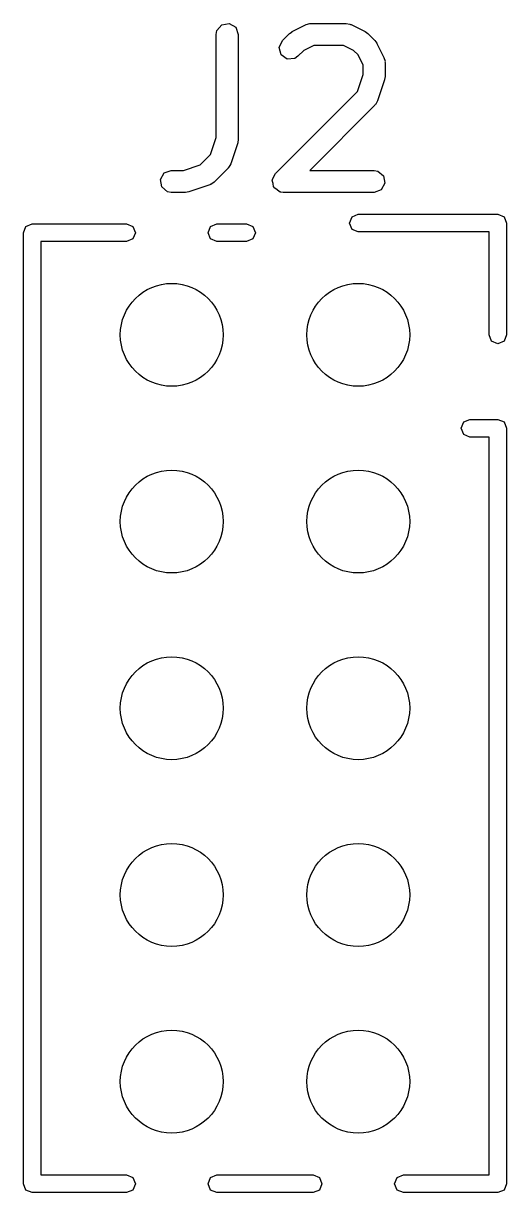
# Model space of a CAD drawing. Extents: x 12.5 to 77.2, y -61.8 to -12.1.
# Drawn here: x 73.92 to 77.21, y -20.69 to -12.74 of the extents above; entities that cross this region are included whole.
import ezdxf

# ---------------------------------------------------------------- set-up
doc = ezdxf.new("R2010")
doc.units = 0
doc.layers.add('BLACK', color=7, linetype='CONTINUOUS')

msp = doc.modelspace()

# ---------------------------------------------------------------- linework, layer by layer
at = {"layer": 'BLACK', "linetype": 'CONTINUOUS'}
for p, q in [((75.232866, -12.815219), (75.237389, -12.789567)), ((75.237389, -12.789567), (75.270366, -12.750267)), ((75.270366, -12.750267), (75.32089, -12.741358)), ((75.32089, -12.741358), (75.365319, -12.76701)), ((75.365319, -12.76701), (75.382866, -12.815219)), ((75.731024, -12.809805), (75.74939, -12.796945)), ((75.74939, -12.796945), (75.750516, -12.795756)), ((75.750516, -12.795756), (75.845754, -12.748137)), ((75.845754, -12.748137), (75.87072, -12.740711)), ((75.87072, -12.740711), (75.875081, -12.741752)), ((75.875081, -12.741752), (75.879295, -12.740219)), ((75.879295, -12.740219), (76.11739, -12.740219)), ((76.11739, -12.740219), (76.143042, -12.744742)), ((76.143042, -12.744742), (76.146477, -12.747624)), ((76.146477, -12.747624), (76.150931, -12.748137)), ((76.150931, -12.748137), (76.246169, -12.795756)), ((76.246169, -12.795756), (76.264179, -12.809114)), ((75.232866, -13.517334), (75.232866, -12.815219)), ((75.382866, -12.815219), (75.382866, -13.529504)), ((75.661724, -12.903921), (75.683405, -12.857424)), ((75.683405, -12.857424), (75.731024, -12.809805)), ((76.264179, -12.809114), (76.265661, -12.809805)), ((76.265661, -12.809805), (76.31328, -12.857424)), ((76.31328, -12.857424), (76.326139, -12.87579)), ((76.326139, -12.87579), (76.327329, -12.876916)), ((76.327329, -12.876916), (76.374948, -12.972154)), ((75.675001, -12.953475), (75.661724, -12.903921)), ((75.717027, -12.982902), (75.675001, -12.953475)), ((75.789471, -12.96349), (75.768134, -12.97843)), ((75.828484, -12.924477), (75.789471, -12.96349)), ((75.897, -12.890219), (75.828484, -12.924477)), ((76.099685, -12.890219), (75.897, -12.890219)), ((76.168201, -12.924477), (76.099685, -12.890219)), ((76.198608, -12.954884), (76.168201, -12.924477)), ((76.232866, -13.0234), (76.198608, -12.954884)), ((75.768134, -12.97843), (75.717027, -12.982902)), ((76.232866, -13.088763), (76.232866, -13.0234)), ((76.374948, -12.972154), (76.382374, -12.99712)), ((76.382374, -12.99712), (76.381332, -13.001481)), ((76.381332, -13.001481), (76.382866, -13.005695)), ((76.382866, -13.005695), (76.382866, -13.100933)), ((76.194694, -13.203276), (76.232866, -13.088763)), ((76.382866, -13.100933), (76.378972, -13.123015)), ((76.378972, -13.123015), (76.379017, -13.124651)), ((75.635786, -13.762186), (76.194694, -13.203276)), ((76.379017, -13.124651), (76.331398, -13.267507)), ((76.331398, -13.267507), (76.318995, -13.290412)), ((76.31328, -13.296823), (75.869885, -13.740219)), ((76.315175, -13.292758), (76.31328, -13.296823)), ((76.318995, -13.290412), (76.315175, -13.292758)), ((75.194694, -13.631847), (75.232866, -13.517334)), ((75.379017, -13.553222), (75.331398, -13.696078)), ((75.382866, -13.529504), (75.378972, -13.551586)), ((75.378972, -13.551586), (75.379017, -13.553222)), ((75.124495, -13.702047), (75.194694, -13.631847)), ((74.853053, -13.802195), (74.878705, -13.757766)), ((74.878705, -13.757766), (74.926914, -13.740219)), ((74.926914, -13.740219), (75.009982, -13.740219)), ((75.009982, -13.740219), (75.124495, -13.702047)), ((75.313281, -13.725393), (75.218042, -13.820633)), ((75.315175, -13.721329), (75.313281, -13.725393)), ((75.318995, -13.718983), (75.315175, -13.721329)), ((75.331398, -13.696078), (75.318995, -13.718983)), ((75.869885, -13.740219), (76.307866, -13.740219)), ((76.307866, -13.740219), (76.333518, -13.744742)), ((76.333518, -13.744742), (76.372818, -13.777719)), ((74.861962, -13.852719), (74.853053, -13.802195)), ((75.188726, -13.838751), (75.045869, -13.88637)), ((75.192238, -13.835963), (75.188726, -13.838751)), ((75.196705, -13.835573), (75.192238, -13.835963)), ((75.218042, -13.820633), (75.196705, -13.835573)), ((75.614105, -13.808683), (75.615554, -13.805575)), ((75.619946, -13.830485), (75.614105, -13.808683)), ((75.614958, -13.802195), (75.626248, -13.782639)), ((75.615554, -13.805575), (75.614958, -13.802195)), ((75.623867, -13.852719), (75.619946, -13.830485)), ((75.626248, -13.782639), (75.635786, -13.762186)), ((76.381727, -13.828243), (76.356075, -13.872672)), ((76.372818, -13.777719), (76.381727, -13.828243)), ((74.901262, -13.885696), (74.861962, -13.852719)), ((74.926914, -13.890219), (74.901262, -13.885696)), ((75.022152, -13.890219), (74.926914, -13.890219)), ((75.02369, -13.889658), (75.022152, -13.890219)), ((75.045869, -13.88637), (75.02369, -13.889658)), ((75.626494, -13.854923), (75.623867, -13.852719)), ((75.627382, -13.858237), (75.626494, -13.854923)), ((75.645873, -13.871185), (75.627382, -13.858237)), ((75.663167, -13.885696), (75.645873, -13.871185)), ((75.667751, -13.886504), (75.663167, -13.885696)), ((75.669408, -13.887664), (75.667751, -13.886504)), ((75.672696, -13.887376), (75.669408, -13.887664)), ((75.688819, -13.890219), (75.672696, -13.887376)), ((76.307866, -13.890219), (75.688819, -13.890219)), ((76.356075, -13.872672), (76.307866, -13.890219)), ((76.14, -14.099), (76.157574, -14.056574)), ((76.157574, -14.056574), (76.2, -14.039)), ((76.2, -14.039), (77.15, -14.039)), ((77.15, -14.039), (77.192426, -14.056574)), ((77.192426, -14.056574), (77.21, -14.099)), ((73.92, -14.164), (73.937574, -14.121574)), ((73.937574, -14.121574), (73.98, -14.104)), ((73.98, -14.104), (74.62247, -14.104)), ((74.62247, -14.104), (74.664896, -14.121574)), ((74.664896, -14.121574), (74.68247, -14.164)), ((75.17753, -14.164), (75.195104, -14.121574)), ((75.195104, -14.121574), (75.23753, -14.104)), ((75.23753, -14.104), (75.44, -14.104)), ((75.44, -14.104), (75.482426, -14.121574)), ((75.482426, -14.121574), (75.5, -14.164)), ((76.157574, -14.141426), (76.14, -14.099)), ((76.2, -14.159), (76.157574, -14.141426)), ((77.21, -14.099), (77.21, -14.859)), ((73.92, -20.634), (73.92, -14.164)), ((74.62247, -14.224), (74.04, -14.224)), ((74.04, -14.224), (74.04, -20.574)), ((74.664896, -14.206426), (74.62247, -14.224)), ((74.68247, -14.164), (74.664896, -14.206426)), ((75.195104, -14.206426), (75.17753, -14.164)), ((75.23753, -14.224), (75.195104, -14.206426)), ((75.44, -14.224), (75.23753, -14.224)), ((75.482426, -14.206426), (75.44, -14.224)), ((75.5, -14.164), (75.482426, -14.206426)), ((77.09, -14.159), (76.2, -14.159)), ((77.09, -14.859), (77.09, -14.159)), ((77.107574, -14.901426), (77.09, -14.859)), ((77.21, -14.859), (77.192426, -14.901426)), ((77.15, -14.919), (77.107574, -14.901426)), ((77.192426, -14.901426), (77.15, -14.919)), ((76.9, -15.494), (76.917574, -15.451574)), ((76.917574, -15.536426), (76.9, -15.494)), ((76.917574, -15.451574), (76.96, -15.434)), ((76.96, -15.434), (77.15, -15.434)), ((77.15, -15.434), (77.192426, -15.451574)), ((77.192426, -15.451574), (77.21, -15.494)), ((77.21, -15.494), (77.21, -20.634)), ((76.96, -15.554), (76.917574, -15.536426)), ((77.09, -15.554), (76.96, -15.554)), ((77.09, -20.574), (77.09, -15.554)), ((74.04, -20.574), (74.62247, -20.574)), ((74.62247, -20.574), (74.664896, -20.591574)), ((74.664896, -20.591574), (74.68247, -20.634)), ((75.17753, -20.634), (75.195104, -20.591574)), ((75.195104, -20.591574), (75.23753, -20.574)), ((75.23753, -20.574), (75.89247, -20.574)), ((75.89247, -20.574), (75.934896, -20.591574)), ((75.934896, -20.591574), (75.95247, -20.634)), ((76.44753, -20.634), (76.465104, -20.591574)), ((76.465104, -20.591574), (76.50753, -20.574)), ((76.50753, -20.574), (77.09, -20.574)), ((73.937574, -20.676426), (73.92, -20.634)), ((73.98, -20.694), (73.937574, -20.676426)), ((74.664896, -20.676426), (74.62247, -20.694)), ((74.68247, -20.634), (74.664896, -20.676426)), ((75.195104, -20.676426), (75.17753, -20.634)), ((75.23753, -20.694), (75.195104, -20.676426)), ((75.934896, -20.676426), (75.89247, -20.694)), ((75.95247, -20.634), (75.934896, -20.676426)), ((76.465104, -20.676426), (76.44753, -20.634)), ((76.50753, -20.694), (76.465104, -20.676426)), ((77.192426, -20.676426), (77.15, -20.694)), ((77.21, -20.634), (77.192426, -20.676426)), ((74.62247, -20.694), (73.98, -20.694)), ((75.89247, -20.694), (75.23753, -20.694)), ((77.15, -20.694), (76.50753, -20.694))]:
    msp.add_line(p, q, dxfattribs=at)
at = {"layer": 'BLACK'}
for centre in [(74.93, -14.859), (76.2, -14.859), (74.93, -16.129), (76.2, -16.129), (74.93, -17.399), (76.2, -17.399), (74.93, -18.669), (76.2, -18.669), (74.93, -19.939), (76.2, -19.939)]:
    msp.add_circle(centre, 0.35, dxfattribs=at)

doc.saveas('drawing.dxf')
